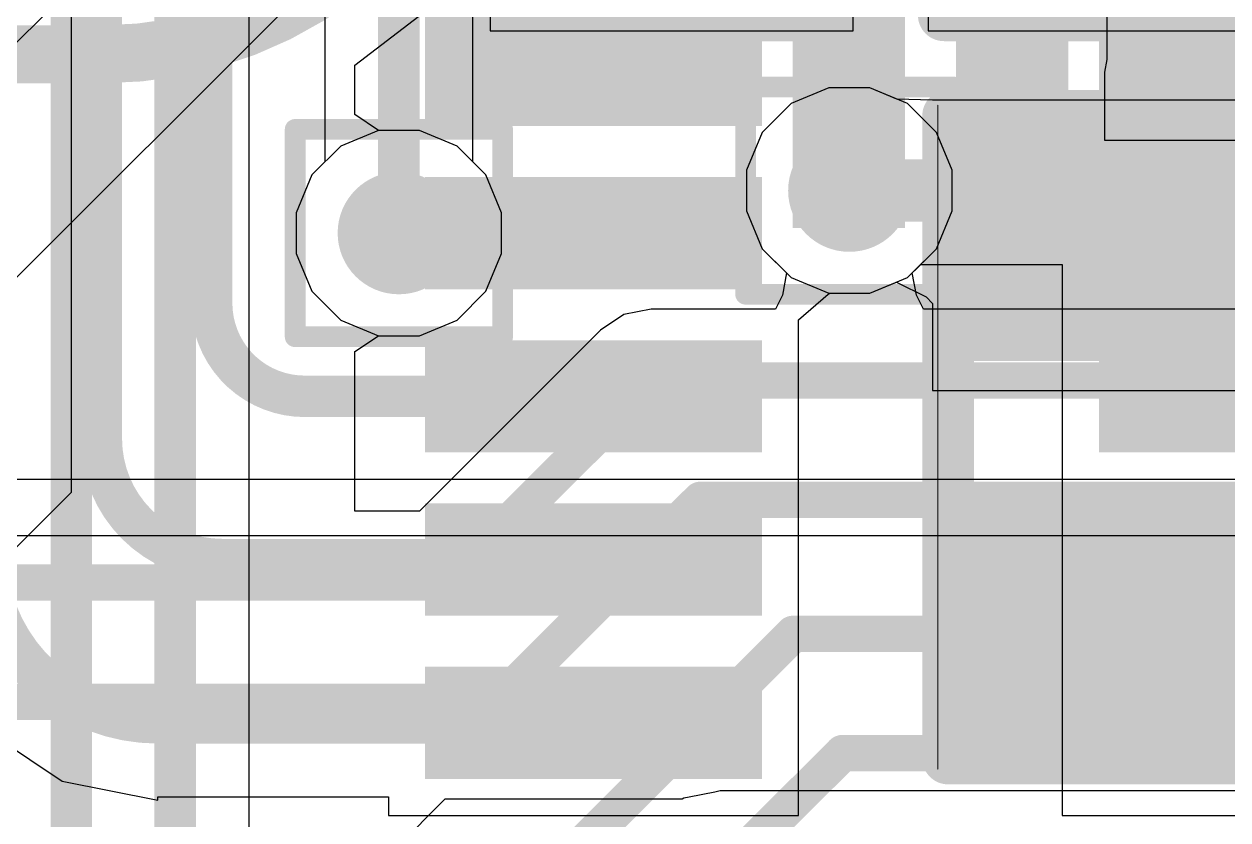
# Model space of a CAD drawing. Header units: inches. Extents: x -6 to 284, y -12 to 154.
# Drawn here: x 62.864 to 65.812, y -9.087 to -7.137 of the extents above; entities that cross this region are included whole.
import ezdxf

# ---------------------------------------------------------------- set-up
doc = ezdxf.new("R2010")
doc.units = ezdxf.units.IN
for name, color, linetype in [('Bottom Layer', 5, 'Continuous'), ('Bottom Paste', 16, 'Continuous'), ('Bottom Solder', 6, 'Continuous'), ('Drill Drawing', 1, 'Continuous'), ('GND-1', 16, 'Continuous'), ('GND-2', 90, 'Continuous'), ('GND-3', 216, 'Continuous'), ('GND-4', 54, 'Continuous'), ('PWR-1', 156, 'Continuous'), ('PWR-2', 130, 'Continuous'), ('Signal L1', 76, 'Continuous'), ('Signal L2', 6, 'Continuous'), ('Top Layer', 1, 'Continuous'), ('Top Overlay', 2, 'Continuous'), ('Top Paste', 8, 'Continuous'), ('Top Solder', 216, 'Continuous'), ('Via Holes', 16, 'Continuous')]:
    doc.layers.add(name, color=color, linetype=linetype)

# ---------------------------------------------------------------- blocks, each defined once
blk = doc.blocks.new('24_UQFN__4_2__B_84')
at = {"layer": 'Bottom Layer'}
for points in [[(-0.1, 2.2), (-0.1, 1.45), (-0.3, 1.45), (-0.3, 2.2)], [(0.3, 2.2), (0.3, 1.45), (0.1, 1.45), (0.1, 2.2)], [(-1.2, 1.9), (-0.45, 1.9), (-0.45, 1.7), (-1.2, 1.7)], [(0.45, 1.9), (1.2, 1.9), (1.2, 1.7), (0.45, 1.7)], [(-1.2, 1.5), (-0.45, 1.5), (-0.45, 1.3), (-1.2, 1.3)], [(0.45, 1.5), (1.2, 1.5), (1.2, 1.3), (0.45, 1.3)], [(-1.2, 1.1), (-0.45, 1.1), (-0.45, 0.9), (-1.2, 0.9)], [(0.45, 1.1), (1.2, 1.1), (1.2, 0.9), (0.45, 0.9)], [(-1.2, 0.7), (-0.45, 0.7), (-0.45, 0.5), (-1.2, 0.5)], [(0.45, 0.7), (1.2, 0.7), (1.2, 0.5), (0.45, 0.5)], [(-1.2, 0.3), (-0.45, 0.3), (-0.45, 0.1), (-1.2, 0.1)], [(0.45, 0.3), (1.2, 0.3), (1.2, 0.1), (0.45, 0.1)]]:
    blk.add_hatch(color=5, dxfattribs=at).paths.add_polyline_path(points)
at = {"layer": 'Bottom Paste'}
for points in [[(-0.1, 2.2), (-0.1, 1.45), (-0.3, 1.45), (-0.3, 2.2)], [(0.3, 2.2), (0.3, 1.45), (0.1, 1.45), (0.1, 2.2)], [(-1.2, 1.9), (-0.45, 1.9), (-0.45, 1.7), (-1.2, 1.7)], [(0.45, 1.9), (1.2, 1.9), (1.2, 1.7), (0.45, 1.7)], [(-1.2, 1.5), (-0.45, 1.5), (-0.45, 1.3), (-1.2, 1.3)], [(0.45, 1.5), (1.2, 1.5), (1.2, 1.3), (0.45, 1.3)], [(-1.2, 1.1), (-0.45, 1.1), (-0.45, 0.9), (-1.2, 0.9)], [(0.45, 1.1), (1.2, 1.1), (1.2, 0.9), (0.45, 0.9)], [(-1.2, 0.7), (-0.45, 0.7), (-0.45, 0.5), (-1.2, 0.5)], [(0.45, 0.7), (1.2, 0.7), (1.2, 0.5), (0.45, 0.5)], [(-1.2, 0.3), (-0.45, 0.3), (-0.45, 0.1), (-1.2, 0.1)], [(0.45, 0.3), (1.2, 0.3), (1.2, 0.1), (0.45, 0.1)]]:
    blk.add_hatch(color=16, dxfattribs=at).paths.add_polyline_path(points)
at = {"layer": 'Bottom Solder'}
for points in [[(-0.0625, 2.2375), (-0.0625, 1.4125), (-0.3375, 1.4125), (-0.3375, 2.2375)], [(0.3375, 2.2375), (0.3375, 1.4125), (0.0625, 1.4125), (0.0625, 2.2375)], [(-1.2375, 1.9375), (-0.4125, 1.9375), (-0.4125, 1.6625), (-1.2375, 1.6625)], [(0.4125, 1.9375), (1.2375, 1.9375), (1.2375, 1.6625), (0.4125, 1.6625)], [(-1.2375, 1.5375), (-0.4125, 1.5375), (-0.4125, 1.2625), (-1.2375, 1.2625)], [(0.4125, 1.5375), (1.2375, 1.5375), (1.2375, 1.2625), (0.4125, 1.2625)], [(-1.2375, 1.1375), (-0.4125, 1.1375), (-0.4125, 0.8625), (-1.2375, 0.8625)], [(0.4125, 1.1375), (1.2375, 1.1375), (1.2375, 0.8625), (0.4125, 0.8625)], [(-1.2375, 0.7375), (-0.4125, 0.7375), (-0.4125, 0.4625), (-1.2375, 0.4625)], [(0.4125, 0.7375), (1.2375, 0.7375), (1.2375, 0.4625), (0.4125, 0.4625)], [(-1.2375, 0.3375), (-0.4125, 0.3375), (-0.4125, 0.0625), (-1.2375, 0.0625)], [(0.4125, 0.3375), (1.2375, 0.3375), (1.2375, 0.0625), (0.4125, 0.0625)]]:
    blk.add_hatch(color=6, dxfattribs=at).paths.add_polyline_path(points)
blk = doc.blocks.new('R___0402_178')
at = {"layer": 'Top Layer'}
for points in [[(-0.6985, -0.3175), (-0.6985, 0.3175), (-0.2413, 0.3175), (-0.2413, -0.3175)], [(0.2413, -0.3175), (0.2413, 0.3175), (0.6985, 0.3175), (0.6985, -0.3175)]]:
    blk.add_hatch(color=1, dxfattribs=at).paths.add_polyline_path(points)
at = {"layer": 'Top Paste'}
for points in [[(-0.6985, -0.3175), (-0.6985, 0.3175), (-0.2413, 0.3175), (-0.2413, -0.3175)], [(0.2413, -0.3175), (0.2413, 0.3175), (0.6985, 0.3175), (0.6985, -0.3175)]]:
    blk.add_hatch(color=8, dxfattribs=at).paths.add_polyline_path(points)
at = {"layer": 'Top Solder'}
for points in [[(-0.7535, -0.3725), (-0.7535, 0.3725), (-0.1863, 0.3725), (-0.1863, -0.3725)], [(0.1863, -0.3725), (0.1863, 0.3725), (0.7535, 0.3725), (0.7535, -0.3725)]]:
    blk.add_hatch(color=216, dxfattribs=at).paths.add_polyline_path(points)
at = {"layer": 'Top Overlay'}
for points in [[(-0.7874, -0.4064, 0.127, 0.127, 0), (-0.7874, 0.4064, 0.127, 0.127, 0)], [(0.7874, 0.4064, 0.127, 0.127, 0), (-0.7874, 0.4064, 0.127, 0.127, 0)], [(0.7874, -0.4064, 0.127, 0.127, 0), (0.7874, 0.4064, 0.127, 0.127, 0)], [(0.7874, -0.4064, 0.127, 0.127, 0), (-0.7874, -0.4064, 0.127, 0.127, 0)], [(0.8128, -0.4318, 0.00323, 0.00323, 0), (-0.8128, -0.4318, 0.00323, 0.00323, 0)]]:
    blk.add_lwpolyline(points, format="xyseb", dxfattribs=at)
for points in [[(-0.8191, 0.4064, 0.0635, 0.0635, 1), (-0.7556, 0.4064, 0.0635, 0.0635, 1)], [(-0.8191, 0.4064, 0.0635, 0.0635, 1), (-0.7556, 0.4064, 0.0635, 0.0635, 1)], [(0.7556, 0.4064, 0.0635, 0.0635, 1), (0.8191, 0.4064, 0.0635, 0.0635, 1)], [(0.7556, 0.4064, 0.0635, 0.0635, 1), (0.8191, 0.4064, 0.0635, 0.0635, 1)], [(-0.8191, -0.4064, 0.0635, 0.0635, 1), (-0.7556, -0.4064, 0.0635, 0.0635, 1)], [(-0.8191, -0.4064, 0.0635, 0.0635, 1), (-0.7556, -0.4064, 0.0635, 0.0635, 1)], [(0.7556, -0.4064, 0.0635, 0.0635, 1), (0.8191, -0.4064, 0.0635, 0.0635, 1)], [(0.7556, -0.4064, 0.0635, 0.0635, 1), (0.8191, -0.4064, 0.0635, 0.0635, 1)], [(-0.8136, -0.4318, 0.00161, 0.00161, 1), (-0.812, -0.4318, 0.00161, 0.00161, 1)], [(0.812, -0.4318, 0.00161, 0.00161, 1), (0.8136, -0.4318, 0.00161, 0.00161, 1)]]:
    blk.add_lwpolyline(points, format="xyseb", close=True, dxfattribs=at)
blk = doc.blocks.new('C___0402_326')
at = {"layer": 'Top Layer'}
for points in [[(-0.6985, -0.3175), (-0.6985, 0.3175), (-0.2413, 0.3175), (-0.2413, -0.3175)], [(0.2413, -0.3175), (0.2413, 0.3175), (0.6985, 0.3175), (0.6985, -0.3175)]]:
    blk.add_hatch(color=1, dxfattribs=at).paths.add_polyline_path(points)
at = {"layer": 'Top Paste'}
for points in [[(-0.6985, -0.3175), (-0.6985, 0.3175), (-0.2413, 0.3175), (-0.2413, -0.3175)], [(0.2413, -0.3175), (0.2413, 0.3175), (0.6985, 0.3175), (0.6985, -0.3175)]]:
    blk.add_hatch(color=8, dxfattribs=at).paths.add_polyline_path(points)
at = {"layer": 'Top Solder'}
for points in [[(-0.7585, -0.3775), (-0.7585, 0.3775), (-0.1813, 0.3775), (-0.1813, -0.3775)], [(0.1813, -0.3775), (0.1813, 0.3775), (0.7585, 0.3775), (0.7585, -0.3775)]]:
    blk.add_hatch(color=216, dxfattribs=at).paths.add_polyline_path(points)
at = {"layer": 'Top Overlay'}
for points in [[(-0.7874, 0.4064, 0.127, 0.127, 0), (-0.7874, -0.4064, 0.127, 0.127, 0)], [(-0.7874, 0.4064, 0.127, 0.127, 0), (-0.2794, 0.4064, 0.127, 0.127, 0)], [(0.2794, 0.4064, 0.127, 0.127, 0), (0.7874, 0.4064, 0.127, 0.127, 0)], [(0.7874, 0.4064, 0.127, 0.127, 0), (0.7874, -0.4064, 0.127, 0.127, 0)], [(-0.7874, -0.4064, 0.127, 0.127, 0), (-0.2794, -0.4064, 0.127, 0.127, 0)], [(0.2794, -0.4064, 0.127, 0.127, 0), (0.7874, -0.4064, 0.127, 0.127, 0)]]:
    blk.add_lwpolyline(points, format="xyseb", dxfattribs=at)
for points in [[(-0.8191, 0.4064, 0.0635, 0.0635, 1), (-0.7556, 0.4064, 0.0635, 0.0635, 1)], [(-0.8191, 0.4064, 0.0635, 0.0635, 1), (-0.7556, 0.4064, 0.0635, 0.0635, 1)], [(-0.3111, 0.4064, 0.0635, 0.0635, 1), (-0.2477, 0.4064, 0.0635, 0.0635, 1)], [(0.2477, 0.4064, 0.0635, 0.0635, 1), (0.3111, 0.4064, 0.0635, 0.0635, 1)], [(0.7556, 0.4064, 0.0635, 0.0635, 1), (0.8191, 0.4064, 0.0635, 0.0635, 1)], [(0.7556, 0.4064, 0.0635, 0.0635, 1), (0.8191, 0.4064, 0.0635, 0.0635, 1)], [(-0.8191, -0.4064, 0.0635, 0.0635, 1), (-0.7556, -0.4064, 0.0635, 0.0635, 1)], [(-0.8191, -0.4064, 0.0635, 0.0635, 1), (-0.7556, -0.4064, 0.0635, 0.0635, 1)], [(-0.3111, -0.4064, 0.0635, 0.0635, 1), (-0.2477, -0.4064, 0.0635, 0.0635, 1)], [(0.2477, -0.4064, 0.0635, 0.0635, 1), (0.3111, -0.4064, 0.0635, 0.0635, 1)], [(0.7556, -0.4064, 0.0635, 0.0635, 1), (0.8191, -0.4064, 0.0635, 0.0635, 1)], [(0.7556, -0.4064, 0.0635, 0.0635, 1), (0.8191, -0.4064, 0.0635, 0.0635, 1)]]:
    blk.add_lwpolyline(points, format="xyseb", close=True, dxfattribs=at)
blk = doc.blocks.new('C___0402_337')
at = {"layer": 'Top Layer'}
for points in [[(-0.6985, -0.3175), (-0.6985, 0.3175), (-0.2413, 0.3175), (-0.2413, -0.3175)], [(0.2413, -0.3175), (0.2413, 0.3175), (0.6985, 0.3175), (0.6985, -0.3175)]]:
    blk.add_hatch(color=1, dxfattribs=at).paths.add_polyline_path(points)
at = {"layer": 'Top Paste'}
for points in [[(-0.6985, -0.3175), (-0.6985, 0.3175), (-0.2413, 0.3175), (-0.2413, -0.3175)], [(0.2413, -0.3175), (0.2413, 0.3175), (0.6985, 0.3175), (0.6985, -0.3175)]]:
    blk.add_hatch(color=8, dxfattribs=at).paths.add_polyline_path(points)
at = {"layer": 'Top Solder'}
for points in [[(-0.7585, -0.3775), (-0.7585, 0.3775), (-0.1813, 0.3775), (-0.1813, -0.3775)], [(0.1813, -0.3775), (0.1813, 0.3775), (0.7585, 0.3775), (0.7585, -0.3775)]]:
    blk.add_hatch(color=216, dxfattribs=at).paths.add_polyline_path(points)
at = {"layer": 'Top Overlay'}
for points in [[(-0.7874, 0.4064, 0.127, 0.127, 0), (-0.2794, 0.4064, 0.127, 0.127, 0)], [(-0.7874, 0.4064, 0.127, 0.127, 0), (-0.7874, -0.4064, 0.127, 0.127, 0)], [(0.2794, 0.4064, 0.127, 0.127, 0), (0.7874, 0.4064, 0.127, 0.127, 0)], [(0.7874, 0.4064, 0.127, 0.127, 0), (0.7874, -0.4064, 0.127, 0.127, 0)], [(-0.7874, -0.4064, 0.127, 0.127, 0), (-0.2794, -0.4064, 0.127, 0.127, 0)], [(0.2794, -0.4064, 0.127, 0.127, 0), (0.7874, -0.4064, 0.127, 0.127, 0)]]:
    blk.add_lwpolyline(points, format="xyseb", dxfattribs=at)
for points in [[(-0.8191, 0.4064, 0.0635, 0.0635, 1), (-0.7556, 0.4064, 0.0635, 0.0635, 1)], [(-0.8191, 0.4064, 0.0635, 0.0635, 1), (-0.7556, 0.4064, 0.0635, 0.0635, 1)], [(-0.3111, 0.4064, 0.0635, 0.0635, 1), (-0.2477, 0.4064, 0.0635, 0.0635, 1)], [(0.2477, 0.4064, 0.0635, 0.0635, 1), (0.3111, 0.4064, 0.0635, 0.0635, 1)], [(0.7556, 0.4064, 0.0635, 0.0635, 1), (0.8191, 0.4064, 0.0635, 0.0635, 1)], [(0.7556, 0.4064, 0.0635, 0.0635, 1), (0.8191, 0.4064, 0.0635, 0.0635, 1)], [(-0.8191, -0.4064, 0.0635, 0.0635, 1), (-0.7556, -0.4064, 0.0635, 0.0635, 1)], [(-0.8191, -0.4064, 0.0635, 0.0635, 1), (-0.7556, -0.4064, 0.0635, 0.0635, 1)], [(-0.3111, -0.4064, 0.0635, 0.0635, 1), (-0.2477, -0.4064, 0.0635, 0.0635, 1)], [(0.2477, -0.4064, 0.0635, 0.0635, 1), (0.3111, -0.4064, 0.0635, 0.0635, 1)], [(0.7556, -0.4064, 0.0635, 0.0635, 1), (0.8191, -0.4064, 0.0635, 0.0635, 1)], [(0.7556, -0.4064, 0.0635, 0.0635, 1), (0.8191, -0.4064, 0.0635, 0.0635, 1)]]:
    blk.add_lwpolyline(points, format="xyseb", close=True, dxfattribs=at)

msp = doc.modelspace()

# ---------------------------------------------------------------- hatches: boundary and pattern name
at = {"layer": 'Bottom Layer'}
msp.add_hatch(color=5, dxfattribs=at).paths.add_polyline_path([(63.8838, -7.3493), (64.6338, -7.3493), (64.6338, -6.5273), (63.8838, -6.5273)])
h = msp.add_hatch(color=5, dxfattribs=at)
edge = h.paths.add_edge_path()
edge.add_arc((64.8854, -7.5452), 0.15, 0, 360)
h = msp.add_hatch(color=5, dxfattribs=at)
edge = h.paths.add_edge_path()
edge.add_arc((63.7822, -7.6493), 0.15, 0, 360)
at = {"layer": 'GND-1'}
h = msp.add_hatch(color=16, dxfattribs=at)
edge = h.paths.add_edge_path()
edge.add_arc((64.8854, -7.5452), 0.15, 0, 360)
h = msp.add_hatch(color=16, dxfattribs=at)
edge = h.paths.add_edge_path()
edge.add_arc((63.7822, -7.6493), 0.15, 0, 360)
at = {"layer": 'GND-2'}
h = msp.add_hatch(color=90, dxfattribs=at)
edge = h.paths.add_edge_path()
edge.add_arc((64.8854, -7.5452), 0.15, 0, 360)
h = msp.add_hatch(color=90, dxfattribs=at)
edge = h.paths.add_edge_path()
edge.add_arc((63.7822, -7.6493), 0.15, 0, 360)
at = {"layer": 'GND-3'}
h = msp.add_hatch(color=216, dxfattribs=at)
edge = h.paths.add_edge_path()
edge.add_arc((64.8854, -7.5452), 0.15, 0, 360)
h = msp.add_hatch(color=216, dxfattribs=at)
edge = h.paths.add_edge_path()
edge.add_arc((63.7822, -7.6493), 0.15, 0, 360)
at = {"layer": 'GND-4'}
h = msp.add_hatch(color=54, dxfattribs=at)
edge = h.paths.add_edge_path()
edge.add_arc((64.8854, -7.5452), 0.15, 0, 360)
h = msp.add_hatch(color=54, dxfattribs=at)
edge = h.paths.add_edge_path()
edge.add_arc((63.7822, -7.6493), 0.15, 0, 360)
at = {"layer": 'PWR-1'}
h = msp.add_hatch(color=156, dxfattribs=at)
edge = h.paths.add_edge_path()
edge.add_arc((64.8854, -7.5452), 0.15, 0, 360)
h = msp.add_hatch(color=156, dxfattribs=at)
edge = h.paths.add_edge_path()
edge.add_arc((63.7822, -7.6493), 0.15, 0, 360)
at = {"layer": 'PWR-2'}
h = msp.add_hatch(color=130, dxfattribs=at)
edge = h.paths.add_edge_path()
edge.add_arc((64.8854, -7.5452), 0.15, 0, 360)
h = msp.add_hatch(color=130, dxfattribs=at)
edge = h.paths.add_edge_path()
edge.add_arc((63.7822, -7.6493), 0.15, 0, 360)
at = {"layer": 'Signal L1'}
h = msp.add_hatch(color=76, dxfattribs=at)
edge = h.paths.add_edge_path()
edge.add_arc((64.8854, -7.5452), 0.15, 0, 360)
h = msp.add_hatch(color=76, dxfattribs=at)
edge = h.paths.add_edge_path()
edge.add_arc((63.7822, -7.6493), 0.15, 0, 360)
at = {"layer": 'Signal L2'}
h = msp.add_hatch(color=6, dxfattribs=at)
edge = h.paths.add_edge_path()
edge.add_arc((64.8854, -7.5452), 0.15, 0, 360)
h = msp.add_hatch(color=6, dxfattribs=at)
edge = h.paths.add_edge_path()
edge.add_arc((63.7822, -7.6493), 0.15, 0, 360)
at = {"layer": 'Top Layer'}
h = msp.add_hatch(color=1, dxfattribs=at)
edge = h.paths.add_edge_path()
edge.add_arc((64.8854, -7.5452), 0.15, 0, 360)
h = msp.add_hatch(color=1, dxfattribs=at)
edge = h.paths.add_edge_path()
edge.add_arc((63.7822, -7.6493), 0.15, 0, 360)
at = {"layer": 'Via Holes'}
h = msp.add_hatch(color=7, dxfattribs=at)
edge = h.paths.add_edge_path()
edge.add_arc((64.8854, -7.5452), 0.075, 0, 360)
h = msp.add_hatch(color=7, dxfattribs=at)
edge = h.paths.add_edge_path()
edge.add_arc((63.7822, -7.6493), 0.075, 0, 360)

# ---------------------------------------------------------------- linework, layer by layer
at = {"layer": 'Bottom Layer'}
for p, q in [((65.5169, -7.2243), (65.5169, -7.0263)), ((65.5108, -7.2549), (65.5169, -7.2243)), ((65.5108, -7.4223), (65.5108, -7.2549)), ((66.4108, -7.4223), (65.5108, -7.4223)), ((65.028, -7.7585), (65.0601, -7.7263)), ((65.0601, -7.7263), (65.4068, -7.7263)), ((65.4068, -7.7263), (65.4068, -7.8223)), ((64.9355, -7.7968), (65.028, -7.7585)), ((64.7608, -7.8621), (64.8332, -7.7987)), ((64.8332, -7.7987), (64.8392, -7.7968)), ((64.8392, -7.7968), (64.9355, -7.7968)), ((65.4068, -7.8223), (65.4068, -7.8223)), ((65.4068, -7.8223), (65.4068, -8.6763)), ((64.7608, -8.6763), (64.7608, -7.8621)), ((64.7608, -9.0763), (64.7608, -8.6763)), ((64.7608, -8.6763), (64.7608, -8.6763)), ((65.4068, -8.6763), (65.4068, -8.6763)), ((65.4068, -8.6763), (65.4068, -9.0763)), ((62.759, -8.8596), (62.9576, -8.9923)), ((62.9576, -8.9923), (63.1919, -9.0389)), ((63.1919, -9.0389), (63.1919, -9.0306)), ((63.1919, -9.0306), (63.7568, -9.0306)), ((63.7568, -9.0306), (63.7568, -9.0763)), ((63.7568, -9.0763), (64.7608, -9.0763)), ((65.4068, -9.0763), (66.4108, -9.0763))]:
    msp.add_line(p, q, dxfattribs=at)
for points in [[(63.0535, -6.334, 0.1016, 0.1016, 0), (63.0535, -8.1538, 0.1016, 0.1016, 0)], [(63.3236, -7.8214, 0.1016, 0.1016, 0), (63.3236, -6.3737, 0.1016, 0.1016, 0)], [(65.2838, -7.2243, 0.2032, 0.2032, 0), (65.2838, -6.9123, 0.2032, 0.2032, 0)], [(64.2588, -7.2493, 0.1778, 0.1778, 0), (64.4584, -7.2493, 0.1778, 0.1778, 0)], [(64.4584, -7.2493, 0.1778, 0.1778, 0), (64.4695, -7.2382, 0.1778, 0.1778, 0)], [(64.8838, -7.2243, 0.1016, 0.1016, 0), (64.8846, -7.2251, 0.1016, 0.1016, 0)], [(63.7822, -7.6493, 0.1016, 0.1016, 0), (64.2588, -7.6493, 0.1016, 0.1016, 0)], [(63.5516, -8.0493, 0.1016, 0.1016, -0.414214), (63.3236, -7.8214, 0.1016, 0.1016, 0)], [(63.5516, -8.0493, 0.1016, 0.1016, 0), (64.2588, -8.0493, 0.1016, 0.1016, 0)], [(63.349, -8.4493, 0.1016, 0.1016, -0.414212), (63.0535, -8.1538, 0.1016, 0.1016, 0)], [(63.1919, -8.8493, 0.1016, 0.1016, -0.414214), (62.7693, -8.4267, 0.1016, 0.1016, 0)], [(63.349, -8.4493, 0.1016, 0.1016, 0), (64.2588, -8.4493, 0.1016, 0.1016, 0)], [(63.1919, -8.8493, 0.1016, 0.1016, 0), (64.2588, -8.8493, 0.1016, 0.1016, 0)]]:
    msp.add_lwpolyline(points, format="xyseb", dxfattribs=at)
for points in [[(65.233, -7.2243, 0.1016, 0.1016, 1), (65.3346, -7.2243, 0.1016, 0.1016, 1)], [(64.2144, -7.2493, 0.0889, 0.0889, 1), (64.3033, -7.2493, 0.0889, 0.0889, 1)], [(64.414, -7.2493, 0.0889, 0.0889, 1), (64.5029, -7.2493, 0.0889, 0.0889, 1)], [(64.414, -7.2493, 0.0889, 0.0889, 1), (64.5029, -7.2493, 0.0889, 0.0889, 1)], [(64.4251, -7.2382, 0.0889, 0.0889, 1), (64.514, -7.2382, 0.0889, 0.0889, 1)], [(64.8584, -7.2243, 0.0508, 0.0508, 1), (64.9092, -7.2243, 0.0508, 0.0508, 1)], [(64.8592, -7.2251, 0.0508, 0.0508, 1), (64.91, -7.2251, 0.0508, 0.0508, 1)], [(63.7568, -7.6493, 0.0508, 0.0508, 1), (63.8076, -7.6493, 0.0508, 0.0508, 1)], [(64.2334, -7.6493, 0.0508, 0.0508, 1), (64.2842, -7.6493, 0.0508, 0.0508, 1)], [(63.2982, -7.8214, 0.0508, 0.0508, 1), (63.349, -7.8214, 0.0508, 0.0508, 1)], [(63.2982, -7.8214, 0.0508, 0.0508, 1), (63.349, -7.8214, 0.0508, 0.0508, 1)], [(63.5262, -8.0493, 0.0508, 0.0508, 1), (63.577, -8.0493, 0.0508, 0.0508, 1)], [(63.5262, -8.0493, 0.0508, 0.0508, 1), (63.577, -8.0493, 0.0508, 0.0508, 1)], [(64.2334, -8.0493, 0.0508, 0.0508, 1), (64.2842, -8.0493, 0.0508, 0.0508, 1)], [(63.0281, -8.1538, 0.0508, 0.0508, 1), (63.0789, -8.1538, 0.0508, 0.0508, 1)], [(63.0281, -8.1538, 0.0508, 0.0508, 1), (63.0789, -8.1538, 0.0508, 0.0508, 1)], [(63.3236, -8.4493, 0.0508, 0.0508, 1), (63.3744, -8.4493, 0.0508, 0.0508, 1)], [(63.3236, -8.4493, 0.0508, 0.0508, 1), (63.3744, -8.4493, 0.0508, 0.0508, 1)], [(64.2334, -8.4493, 0.0508, 0.0508, 1), (64.2842, -8.4493, 0.0508, 0.0508, 1)], [(63.1665, -8.8493, 0.0508, 0.0508, 1), (63.2173, -8.8493, 0.0508, 0.0508, 1)], [(63.1665, -8.8493, 0.0508, 0.0508, 1), (63.2173, -8.8493, 0.0508, 0.0508, 1)], [(64.2334, -8.8493, 0.0508, 0.0508, 1), (64.2842, -8.8493, 0.0508, 0.0508, 1)]]:
    msp.add_lwpolyline(points, format="xyseb", close=True, dxfattribs=at)
at = {"layer": 'Drill Drawing'}
for points in [[(64.6314, -7.2912, 0.0508, 0.0508, 0), (65.1394, -7.2912, 0.0508, 0.0508, 0)], [(64.6314, -7.7992, 0.0508, 0.0508, 0), (64.6314, -7.2912, 0.0508, 0.0508, 0)], [(65.1394, -7.7992, 0.0508, 0.0508, 0), (65.1394, -7.2912, 0.0508, 0.0508, 0)], [(63.5282, -7.3953, 0.0508, 0.0508, 0), (64.0362, -7.3953, 0.0508, 0.0508, 0)], [(63.5282, -7.9033, 0.0508, 0.0508, 0), (63.5282, -7.3953, 0.0508, 0.0508, 0)], [(64.0362, -7.9033, 0.0508, 0.0508, 0), (64.0362, -7.3953, 0.0508, 0.0508, 0)], [(64.6314, -7.7992, 0.0508, 0.0508, 0), (65.1394, -7.7992, 0.0508, 0.0508, 0)], [(63.5282, -7.9033, 0.0508, 0.0508, 0), (64.0362, -7.9033, 0.0508, 0.0508, 0)]]:
    msp.add_lwpolyline(points, format="xyseb", dxfattribs=at)
for points in [[(64.6187, -7.2912, 0.0254, 0.0254, 1), (64.6441, -7.2912, 0.0254, 0.0254, 1)], [(64.6187, -7.2912, 0.0254, 0.0254, 1), (64.6441, -7.2912, 0.0254, 0.0254, 1)], [(65.1267, -7.2912, 0.0254, 0.0254, 1), (65.1521, -7.2912, 0.0254, 0.0254, 1)], [(65.1267, -7.2912, 0.0254, 0.0254, 1), (65.1521, -7.2912, 0.0254, 0.0254, 1)], [(63.5155, -7.3953, 0.0254, 0.0254, 1), (63.5409, -7.3953, 0.0254, 0.0254, 1)], [(63.5155, -7.3953, 0.0254, 0.0254, 1), (63.5409, -7.3953, 0.0254, 0.0254, 1)], [(64.0235, -7.3953, 0.0254, 0.0254, 1), (64.0489, -7.3953, 0.0254, 0.0254, 1)], [(64.0235, -7.3953, 0.0254, 0.0254, 1), (64.0489, -7.3953, 0.0254, 0.0254, 1)], [(64.6187, -7.7992, 0.0254, 0.0254, 1), (64.6441, -7.7992, 0.0254, 0.0254, 1)], [(64.6187, -7.7992, 0.0254, 0.0254, 1), (64.6441, -7.7992, 0.0254, 0.0254, 1)], [(65.1267, -7.7992, 0.0254, 0.0254, 1), (65.1521, -7.7992, 0.0254, 0.0254, 1)], [(65.1267, -7.7992, 0.0254, 0.0254, 1), (65.1521, -7.7992, 0.0254, 0.0254, 1)], [(63.5155, -7.9033, 0.0254, 0.0254, 1), (63.5409, -7.9033, 0.0254, 0.0254, 1)], [(63.5155, -7.9033, 0.0254, 0.0254, 1), (63.5409, -7.9033, 0.0254, 0.0254, 1)], [(64.0235, -7.9033, 0.0254, 0.0254, 1), (64.0489, -7.9033, 0.0254, 0.0254, 1)], [(64.0235, -7.9033, 0.0254, 0.0254, 1), (64.0489, -7.9033, 0.0254, 0.0254, 1)]]:
    msp.add_lwpolyline(points, format="xyseb", close=True, dxfattribs=at)
at = {"layer": 'GND-1'}
for p, q in [((64.8354, -7.2936), (64.7429, -7.3319)), ((64.9355, -7.2936), (64.8354, -7.2936)), ((65.028, -7.3319), (64.9355, -7.2936)), ((64.7429, -7.3319), (64.6721, -7.4026)), ((65.0987, -7.4026), (65.028, -7.3319)), ((63.7322, -7.3977), (63.6397, -7.436)), ((63.8323, -7.3977), (63.7322, -7.3977)), ((63.9248, -7.436), (63.8323, -7.3977)), ((64.6721, -7.4026), (64.6338, -7.4951)), ((65.137, -7.4951), (65.0987, -7.4026)), ((63.6397, -7.436), (63.5689, -7.5068)), ((63.9955, -7.5068), (63.9248, -7.436)), ((63.5689, -7.5068), (63.5306, -7.5993)), ((64.0338, -7.5993), (63.9955, -7.5068)), ((64.6338, -7.4951), (64.6338, -7.5952)), ((65.137, -7.5952), (65.137, -7.4951)), ((63.5306, -7.5993), (63.5306, -7.6994)), ((64.0338, -7.6994), (64.0338, -7.5993)), ((64.6338, -7.5952), (64.6721, -7.6877)), ((65.0987, -7.6877), (65.137, -7.5952)), ((64.6721, -7.6877), (64.7429, -7.7585)), ((65.028, -7.7585), (65.0987, -7.6877)), ((63.5306, -7.6994), (63.5689, -7.7918)), ((63.9955, -7.7918), (64.0338, -7.6994)), ((64.7429, -7.7585), (64.8354, -7.7968)), ((64.9355, -7.7968), (65.028, -7.7585)), ((63.5689, -7.7918), (63.6397, -7.8626)), ((63.9248, -7.8626), (63.9955, -7.7918)), ((64.8354, -7.7968), (64.9355, -7.7968)), ((63.6397, -7.8626), (63.7322, -7.9009)), ((63.8323, -7.9009), (63.9248, -7.8626)), ((63.7322, -7.9009), (63.8323, -7.9009))]:
    msp.add_line(p, q, dxfattribs=at)
at = {"layer": 'GND-2'}
for p, q in [((64.8354, -7.2936), (64.7429, -7.3319)), ((64.9355, -7.2936), (64.8354, -7.2936)), ((65.028, -7.3319), (64.9355, -7.2936)), ((64.7429, -7.3319), (64.6721, -7.4026)), ((65.0987, -7.4026), (65.028, -7.3319)), ((63.7322, -7.3977), (63.6397, -7.436)), ((63.8323, -7.3977), (63.7322, -7.3977)), ((63.9248, -7.436), (63.8323, -7.3977)), ((64.6721, -7.4026), (64.6338, -7.4951)), ((65.137, -7.4951), (65.0987, -7.4026)), ((63.6397, -7.436), (63.5689, -7.5068)), ((63.9955, -7.5068), (63.9248, -7.436)), ((63.5689, -7.5068), (63.5306, -7.5993)), ((64.0338, -7.5993), (63.9955, -7.5068)), ((64.6338, -7.4951), (64.6338, -7.5952)), ((65.137, -7.5952), (65.137, -7.4951)), ((63.5306, -7.5993), (63.5306, -7.6994)), ((64.0338, -7.6994), (64.0338, -7.5993)), ((64.6338, -7.5952), (64.6721, -7.6877)), ((65.0987, -7.6877), (65.137, -7.5952)), ((64.6721, -7.6877), (64.7429, -7.7585)), ((65.028, -7.7585), (65.0987, -7.6877)), ((63.5306, -7.6994), (63.5689, -7.7918)), ((63.9955, -7.7918), (64.0338, -7.6994)), ((64.7429, -7.7585), (64.8354, -7.7968)), ((64.9355, -7.7968), (65.028, -7.7585)), ((63.5689, -7.7918), (63.6397, -7.8626)), ((63.9248, -7.8626), (63.9955, -7.7918)), ((64.8354, -7.7968), (64.9355, -7.7968)), ((63.6397, -7.8626), (63.7322, -7.9009)), ((63.8323, -7.9009), (63.9248, -7.8626)), ((63.7322, -7.9009), (63.8323, -7.9009))]:
    msp.add_line(p, q, dxfattribs=at)
at = {"layer": 'GND-3'}
for p, q in [((64.8354, -7.2936), (64.7429, -7.3319)), ((64.9355, -7.2936), (64.8354, -7.2936)), ((65.028, -7.3319), (64.9355, -7.2936)), ((64.7429, -7.3319), (64.6721, -7.4026)), ((65.0987, -7.4026), (65.028, -7.3319)), ((63.7322, -7.3977), (63.6397, -7.436)), ((63.8323, -7.3977), (63.7322, -7.3977)), ((63.9248, -7.436), (63.8323, -7.3977)), ((64.6721, -7.4026), (64.6338, -7.4951)), ((65.137, -7.4951), (65.0987, -7.4026)), ((63.6397, -7.436), (63.5689, -7.5068)), ((63.9955, -7.5068), (63.9248, -7.436)), ((63.5689, -7.5068), (63.5306, -7.5993)), ((64.0338, -7.5993), (63.9955, -7.5068)), ((64.6338, -7.4951), (64.6338, -7.5952)), ((65.137, -7.5952), (65.137, -7.4951)), ((63.5306, -7.5993), (63.5306, -7.6994)), ((64.0338, -7.6994), (64.0338, -7.5993)), ((64.6338, -7.5952), (64.6721, -7.6877)), ((65.0987, -7.6877), (65.137, -7.5952)), ((64.6721, -7.6877), (64.7429, -7.7585)), ((65.028, -7.7585), (65.0987, -7.6877)), ((63.5306, -7.6994), (63.5689, -7.7918)), ((63.9955, -7.7918), (64.0338, -7.6994)), ((64.7429, -7.7585), (64.8354, -7.7968)), ((64.9355, -7.7968), (65.028, -7.7585)), ((63.5689, -7.7918), (63.6397, -7.8626)), ((63.9248, -7.8626), (63.9955, -7.7918)), ((64.8354, -7.7968), (64.9355, -7.7968)), ((63.6397, -7.8626), (63.7322, -7.9009)), ((63.8323, -7.9009), (63.9248, -7.8626)), ((63.7322, -7.9009), (63.8323, -7.9009))]:
    msp.add_line(p, q, dxfattribs=at)
at = {"layer": 'GND-4'}
for p, q in [((64.8354, -7.2936), (64.7429, -7.3319)), ((64.9355, -7.2936), (64.8354, -7.2936)), ((65.028, -7.3319), (64.9355, -7.2936)), ((64.7429, -7.3319), (64.6721, -7.4026)), ((65.0987, -7.4026), (65.028, -7.3319)), ((63.7322, -7.3977), (63.6397, -7.436)), ((63.8323, -7.3977), (63.7322, -7.3977)), ((63.9248, -7.436), (63.8323, -7.3977)), ((64.6721, -7.4026), (64.6338, -7.4951)), ((65.137, -7.4951), (65.0987, -7.4026)), ((63.6397, -7.436), (63.5689, -7.5068)), ((63.9955, -7.5068), (63.9248, -7.436)), ((63.5689, -7.5068), (63.5306, -7.5993)), ((64.0338, -7.5993), (63.9955, -7.5068)), ((64.6338, -7.4951), (64.6338, -7.5952)), ((65.137, -7.5952), (65.137, -7.4951)), ((63.5306, -7.5993), (63.5306, -7.6994)), ((64.0338, -7.6994), (64.0338, -7.5993)), ((64.6338, -7.5952), (64.6721, -7.6877)), ((65.0987, -7.6877), (65.137, -7.5952)), ((64.6721, -7.6877), (64.7429, -7.7585)), ((65.028, -7.7585), (65.0987, -7.6877)), ((63.5306, -7.6994), (63.5689, -7.7918)), ((63.9955, -7.7918), (64.0338, -7.6994)), ((64.7429, -7.7585), (64.8354, -7.7968)), ((64.9355, -7.7968), (65.028, -7.7585)), ((63.5689, -7.7918), (63.6397, -7.8626)), ((63.9248, -7.8626), (63.9955, -7.7918)), ((64.8354, -7.7968), (64.9355, -7.7968)), ((63.6397, -7.8626), (63.7322, -7.9009)), ((63.8323, -7.9009), (63.9248, -7.8626)), ((63.7322, -7.9009), (63.8323, -7.9009))]:
    msp.add_line(p, q, dxfattribs=at)
at = {"layer": 'PWR-1'}
for p, q in [((65.3959, -4.6315), (60.7031, -9.3243)), ((60.9872, -9.6165), (65.6716, -4.9321)), ((64.8354, -7.2936), (64.7429, -7.3319)), ((64.9355, -7.2936), (64.8354, -7.2936)), ((65.028, -7.3319), (64.9355, -7.2936)), ((64.7429, -7.3319), (64.6721, -7.4026)), ((65.0987, -7.4026), (65.028, -7.3319)), ((63.7322, -7.3977), (63.6397, -7.436)), ((63.8323, -7.3977), (63.7322, -7.3977)), ((63.9248, -7.436), (63.8323, -7.3977)), ((64.6721, -7.4026), (64.6338, -7.4951)), ((65.137, -7.4951), (65.0987, -7.4026)), ((63.6397, -7.436), (63.5689, -7.5068)), ((63.9955, -7.5068), (63.9248, -7.436)), ((63.5689, -7.5068), (63.5306, -7.5993)), ((64.0338, -7.5993), (63.9955, -7.5068)), ((64.6338, -7.4951), (64.6338, -7.5952)), ((65.137, -7.5952), (65.137, -7.4951)), ((63.5306, -7.5993), (63.5306, -7.6994)), ((64.0338, -7.6994), (64.0338, -7.5993)), ((64.6338, -7.5952), (64.6721, -7.6877)), ((65.0987, -7.6877), (65.137, -7.5952)), ((64.6721, -7.6877), (64.7429, -7.7585)), ((65.028, -7.7585), (65.0987, -7.6877)), ((63.5306, -7.6994), (63.5689, -7.7918)), ((63.9955, -7.7918), (64.0338, -7.6994)), ((64.7429, -7.7585), (64.8354, -7.7968)), ((64.9355, -7.7968), (65.028, -7.7585)), ((63.5689, -7.7918), (63.6397, -7.8626)), ((63.9248, -7.8626), (63.9955, -7.7918)), ((64.8354, -7.7968), (64.9355, -7.7968)), ((63.6397, -7.8626), (63.7322, -7.9009)), ((63.8323, -7.9009), (63.9248, -7.8626)), ((63.7322, -7.9009), (63.8323, -7.9009))]:
    msp.add_line(p, q, dxfattribs=at)
at = {"layer": 'PWR-2'}
for p, q in [((62.9802, -8.2843), (62.9802, -5.3573)), ((64.8354, -7.2936), (64.7429, -7.3319)), ((64.9355, -7.2936), (64.8354, -7.2936)), ((65.028, -7.3319), (64.9355, -7.2936)), ((64.7429, -7.3319), (64.6721, -7.4026)), ((65.0987, -7.4026), (65.028, -7.3319)), ((63.7322, -7.3977), (63.6397, -7.436)), ((63.8323, -7.3977), (63.7322, -7.3977)), ((63.9248, -7.436), (63.8323, -7.3977)), ((64.6721, -7.4026), (64.6338, -7.4951)), ((65.137, -7.4951), (65.0987, -7.4026)), ((63.6397, -7.436), (63.5689, -7.5068)), ((63.9955, -7.5068), (63.9248, -7.436)), ((63.5689, -7.5068), (63.5306, -7.5993)), ((64.0338, -7.5993), (63.9955, -7.5068)), ((64.6338, -7.4951), (64.6338, -7.5952)), ((65.137, -7.5952), (65.137, -7.4951)), ((63.5306, -7.5993), (63.5306, -7.6994)), ((64.0338, -7.6994), (64.0338, -7.5993)), ((64.6338, -7.5952), (64.6721, -7.6877)), ((65.0987, -7.6877), (65.137, -7.5952)), ((64.6721, -7.6877), (64.7429, -7.7585)), ((65.028, -7.7585), (65.0987, -7.6877)), ((63.5306, -7.6994), (63.5689, -7.7918)), ((63.9955, -7.7918), (64.0338, -7.6994)), ((64.7429, -7.7585), (64.8354, -7.7968)), ((64.9355, -7.7968), (65.028, -7.7585)), ((63.5689, -7.7918), (63.6397, -7.8626)), ((63.9248, -7.8626), (63.9955, -7.7918)), ((64.8354, -7.7968), (64.9355, -7.7968)), ((63.6397, -7.8626), (63.7322, -7.9009)), ((63.8323, -7.9009), (63.9248, -7.8626)), ((63.7322, -7.9009), (63.8323, -7.9009)), ((62.3956, -8.8689), (62.9802, -8.2843))]:
    msp.add_line(p, q, dxfattribs=at)
at = {"layer": 'Signal L1'}
for p, q in [((63.4154, -8.7715), (63.4154, -5.8198)), ((63.601, -6.0496), (63.601, -7.4748)), ((63.9635, -7.4748), (63.9635, -6.9382)), ((64.8354, -7.2936), (64.7429, -7.3319)), ((64.9355, -7.2936), (64.8354, -7.2936)), ((65.028, -7.3319), (64.9355, -7.2936)), ((64.7429, -7.3319), (64.6721, -7.4026)), ((65.0987, -7.4026), (65.028, -7.3319)), ((64.6721, -7.4026), (64.6338, -7.4951)), ((65.137, -7.4951), (65.0987, -7.4026)), ((63.601, -7.4748), (63.5689, -7.5068)), ((63.9955, -7.5068), (63.9635, -7.4748)), ((63.5689, -7.5068), (63.5306, -7.5993)), ((64.0338, -7.5993), (63.9955, -7.5068)), ((64.6338, -7.4951), (64.6338, -7.5952)), ((65.137, -7.5952), (65.137, -7.4951)), ((63.5306, -7.5993), (63.5306, -7.6994)), ((64.0338, -7.6994), (64.0338, -7.5993)), ((64.6338, -7.5952), (64.6721, -7.6877)), ((65.0987, -7.6877), (65.137, -7.5952)), ((64.6721, -7.6877), (64.7429, -7.7585)), ((65.028, -7.7585), (65.0987, -7.6877)), ((63.5306, -7.6994), (63.5689, -7.7918)), ((63.9955, -7.7918), (64.0338, -7.6994)), ((64.7429, -7.7585), (64.8354, -7.7968)), ((64.9355, -7.7968), (65.028, -7.7585)), ((63.5689, -7.7918), (63.6397, -7.8626)), ((63.9248, -7.8626), (63.9955, -7.7918)), ((64.8354, -7.7968), (64.9355, -7.7968)), ((63.6397, -7.8626), (63.7322, -7.9009)), ((63.8323, -7.9009), (63.9248, -7.8626)), ((63.7322, -7.9009), (63.8323, -7.9009)), ((63.4154, -9.2129), (63.4154, -8.7715))]:
    msp.add_line(p, q, dxfattribs=at)
for points in [[(62.9802, -9.2129, 0.1016, 0.1016, 0), (62.9802, -5.8198, 0.1016, 0.1016, 0)], [(63.2342, -9.2129, 0.1016, 0.1016, 0), (63.2342, -5.8198, 0.1016, 0.1016, 0)], [(63.7822, -7.6493, 0.1016, 0.1016, 0), (63.7822, -6.0496, 0.1016, 0.1016, 0)]]:
    msp.add_lwpolyline(points, format="xyseb", dxfattribs=at)
msp.add_lwpolyline([(63.7568, -7.6493, 0.0508, 0.0508, 1), (63.8076, -7.6493, 0.0508, 0.0508, 1)], format="xyseb", close=True, dxfattribs=at)
at = {"layer": 'Signal L2'}
for p, q in [((63.674, -7.2377), (63.8831, -7.0773)), ((63.674, -7.3589), (63.674, -7.2377)), ((64.8354, -7.2936), (64.7429, -7.3319)), ((64.9355, -7.2936), (64.8354, -7.2936)), ((65.028, -7.3319), (64.9355, -7.2936)), ((64.7429, -7.3319), (64.6721, -7.4026)), ((65.0987, -7.4026), (65.028, -7.3319)), ((63.7322, -7.3977), (63.674, -7.3589)), ((63.8323, -7.3977), (63.7322, -7.3977)), ((63.9248, -7.436), (63.8323, -7.3977)), ((64.6721, -7.4026), (64.6338, -7.4951)), ((65.137, -7.4951), (65.0987, -7.4026)), ((63.9955, -7.5068), (63.9248, -7.436)), ((64.0338, -7.5993), (63.9955, -7.5068)), ((64.6338, -7.4951), (64.6338, -7.5952)), ((65.137, -7.5952), (65.137, -7.4951)), ((64.0338, -7.6994), (64.0338, -7.5993)), ((64.6338, -7.5952), (64.6721, -7.6877)), ((65.0987, -7.6877), (65.137, -7.5952)), ((64.6721, -7.6877), (64.7314, -7.747)), ((65.0394, -7.747), (65.0987, -7.6877)), ((63.9955, -7.7918), (64.0338, -7.6994)), ((64.7314, -7.747), (64.7215, -7.8012)), ((65.0494, -7.8012), (65.0394, -7.747)), ((63.9248, -7.8626), (63.9955, -7.7918)), ((64.7215, -7.8012), (64.7042, -7.8359)), ((65.0667, -7.8359), (65.0494, -7.8012)), ((64.3999, -7.8359), (64.333, -7.8492)), ((64.7042, -7.8359), (64.3999, -7.8359)), ((64.3999, -7.8359), (64.3999, -7.8359)), ((69.8723, -7.8359), (65.0667, -7.8359)), ((63.8323, -7.9009), (63.9248, -7.8626)), ((64.333, -7.8492), (64.2763, -7.8871)), ((63.674, -7.9398), (63.7322, -7.9009)), ((63.7322, -7.9009), (63.8323, -7.9009)), ((64.2763, -7.8871), (63.8325, -8.3309)), ((64.2763, -7.8871), (64.2763, -7.8871)), ((63.674, -8.3309), (63.674, -7.9398)), ((63.8325, -8.3309), (63.674, -8.3309))]:
    msp.add_line(p, q, dxfattribs=at)
for points in [[(64.0169, -6.2519, 0.1422, 0.1422, -0.414214), (63.0578, -7.211, 0.1422, 0.1422, 0)], [(57.2277, -7.211, 0.1422, 0.1422, 0), (63.0578, -7.211, 0.1422, 0.1422, 0)], [(63.9049, -8.5057, 0.0889, 0.0889, 0), (64.3999, -8.0107, 0.0889, 0.0889, 0)], [(64.3999, -8.0107, 0.0889, 0.0889, 0), (69.8723, -8.0107, 0.0889, 0.0889, 0)], [(64.0259, -8.7978, 0.0889, 0.0889, 0), (64.5209, -8.3028, 0.0889, 0.0889, 0)], [(64.5209, -8.3028, 0.0889, 0.0889, 0), (69.8723, -8.3028, 0.0889, 0.0889, 0)], [(50.1037, -8.5057, 0.0889, 0.0889, 0), (63.9049, -8.5057, 0.0889, 0.0889, 0)], [(64.1588, -9.2203, 0.0889, 0.0889, 0), (64.7479, -8.6312, 0.0889, 0.0889, 0)], [(64.7479, -8.6312, 0.0889, 0.0889, 0), (71.4017, -8.6312, 0.0889, 0.0889, 0)], [(49.9827, -8.7978, 0.0889, 0.0889, 0), (64.0259, -8.7978, 0.0889, 0.0889, 0)], [(64.2798, -9.5124, 0.0889, 0.0889, 0), (64.8689, -8.9233, 0.0889, 0.0889, 0)], [(64.8689, -8.9233, 0.0889, 0.0889, 0), (71.4017, -8.9233, 0.0889, 0.0889, 0)]]:
    msp.add_lwpolyline(points, format="xyseb", dxfattribs=at)
for points in [[(63.0222, -7.211, 0.0711, 0.0711, 1), (63.0933, -7.211, 0.0711, 0.0711, 1)], [(63.0222, -7.211, 0.0711, 0.0711, 1), (63.0933, -7.211, 0.0711, 0.0711, 1)], [(64.3777, -8.0107, 0.0445, 0.0445, 1), (64.4221, -8.0107, 0.0445, 0.0445, 1)], [(64.3777, -8.0107, 0.0445, 0.0445, 1), (64.4221, -8.0107, 0.0445, 0.0445, 1)], [(64.4987, -8.3028, 0.0445, 0.0445, 1), (64.5431, -8.3028, 0.0445, 0.0445, 1)], [(64.4987, -8.3028, 0.0445, 0.0445, 1), (64.5431, -8.3028, 0.0445, 0.0445, 1)], [(63.8827, -8.5057, 0.0445, 0.0445, 1), (63.9271, -8.5057, 0.0445, 0.0445, 1)], [(63.8827, -8.5057, 0.0445, 0.0445, 1), (63.9271, -8.5057, 0.0445, 0.0445, 1)], [(64.7256, -8.6312, 0.0445, 0.0445, 1), (64.7701, -8.6312, 0.0445, 0.0445, 1)], [(64.7256, -8.6312, 0.0445, 0.0445, 1), (64.7701, -8.6312, 0.0445, 0.0445, 1)], [(64.0037, -8.7978, 0.0445, 0.0445, 1), (64.0481, -8.7978, 0.0445, 0.0445, 1)], [(64.0037, -8.7978, 0.0445, 0.0445, 1), (64.0481, -8.7978, 0.0445, 0.0445, 1)], [(64.8466, -8.9233, 0.0445, 0.0445, 1), (64.8911, -8.9233, 0.0445, 0.0445, 1)], [(64.8466, -8.9233, 0.0445, 0.0445, 1), (64.8911, -8.9233, 0.0445, 0.0445, 1)]]:
    msp.add_lwpolyline(points, format="xyseb", close=True, dxfattribs=at)
at = {"layer": 'Top Layer'}
for p, q in [((64.0055, -6.4425), (64.0055, -7.1537)), ((64.8945, -7.1537), (64.8945, -6.4425)), ((65.0787, -6.4425), (65.0787, -7.1537)), ((64.0055, -7.1537), (64.8945, -7.1537)), ((65.0787, -7.1537), (65.9677, -7.1537)), ((64.8354, -7.2936), (64.7429, -7.3319)), ((64.9355, -7.2936), (64.8354, -7.2936)), ((65.0016, -7.321), (64.9355, -7.2936)), ((64.7429, -7.3319), (64.6721, -7.4026)), ((65.0893, -7.3238), (65.0016, -7.321)), ((65.9783, -7.3238), (65.0893, -7.3238)), ((65.0893, -7.3238), (65.0893, -7.3238)), ((63.7322, -7.3977), (63.6397, -7.436)), ((63.8323, -7.3977), (63.7322, -7.3977)), ((63.9248, -7.436), (63.8323, -7.3977)), ((64.6721, -7.4026), (64.6338, -7.4951)), ((63.6397, -7.436), (63.5689, -7.5068)), ((63.9955, -7.5068), (63.9248, -7.436)), ((63.5689, -7.5068), (63.5306, -7.5993)), ((64.0338, -7.5993), (63.9955, -7.5068)), ((64.6338, -7.4951), (64.6338, -7.5952)), ((63.5306, -7.5993), (63.5306, -7.6994)), ((64.0338, -7.6994), (64.0338, -7.5993)), ((64.6338, -7.5952), (64.6721, -7.6877)), ((64.6721, -7.6877), (64.7429, -7.7585)), ((63.5306, -7.6994), (63.5689, -7.7918)), ((63.9955, -7.7918), (64.0338, -7.6994)), ((64.7429, -7.7585), (64.8354, -7.7968)), ((64.9355, -7.7968), (65.0004, -7.7699)), ((65.0004, -7.7699), (65.0734, -7.8055)), ((63.5689, -7.7918), (63.6397, -7.8626)), ((63.9248, -7.8626), (63.9955, -7.7918)), ((64.8354, -7.7968), (64.9355, -7.7968)), ((65.0734, -7.8055), (65.0893, -7.8219)), ((65.0893, -7.8219), (65.0893, -8.035)), ((63.6397, -7.8626), (63.7322, -7.9009)), ((63.8323, -7.9009), (63.9248, -7.8626)), ((63.7322, -7.9009), (63.8323, -7.9009)), ((65.0893, -8.035), (65.9783, -8.035)), ((66.2565, -8.2532), (61.4731, -8.2532)), ((61.3356, -8.3906), (66.2565, -8.3906)), ((64.5557, -9.0189), (64.4931, -9.0313)), ((64.569, -9.0163), (64.5557, -9.0189)), ((64.5557, -9.0189), (64.5557, -9.0189)), ((66.2476, -9.0163), (64.569, -9.0163)), ((63.8947, -9.0365), (63.6069, -9.3244)), ((64.476, -9.0365), (63.8947, -9.0365)), ((64.4798, -9.034), (64.476, -9.0365)), ((64.4931, -9.0313), (64.4798, -9.034))]:
    msp.add_line(p, q, dxfattribs=at)
for points in [[(64.8854, -7.5452, 0.1524, 0.1524, 0), (65.2097, -7.5452, 0.1524, 0.1524, 0)], [(65.2097, -7.5452, 0.1524, 0.1524, -0.198912), (65.5338, -7.6794, 0.1524, 0.1524, 0)]]:
    msp.add_lwpolyline(points, format="xyseb", dxfattribs=at)
for points in [[(64.8473, -7.5452, 0.0762, 0.0762, 1), (64.9235, -7.5452, 0.0762, 0.0762, 1)], [(65.1716, -7.5452, 0.0762, 0.0762, 1), (65.2478, -7.5452, 0.0762, 0.0762, 1)], [(65.1716, -7.5452, 0.0762, 0.0762, 1), (65.2478, -7.5452, 0.0762, 0.0762, 1)], [(65.4957, -7.6794, 0.0762, 0.0762, 1), (65.5719, -7.6794, 0.0762, 0.0762, 1)]]:
    msp.add_lwpolyline(points, format="xyseb", close=True, dxfattribs=at)

# ---------------------------------------------------------------- block references
for name, p, rotation in [('C___0402_337', (64.45, -6.3282), 90), ('C___0402_326', (65.5232, -6.3282), 90), ('R___0402_178', (65.5338, -8.1493), 270)]:
    msp.add_blockref(name, p, dxfattribs=dict(rotation=rotation))
msp.add_blockref('24_UQFN__4_2__B_84', (65.0838, -9.0493))

doc.saveas('drawing.dxf')
